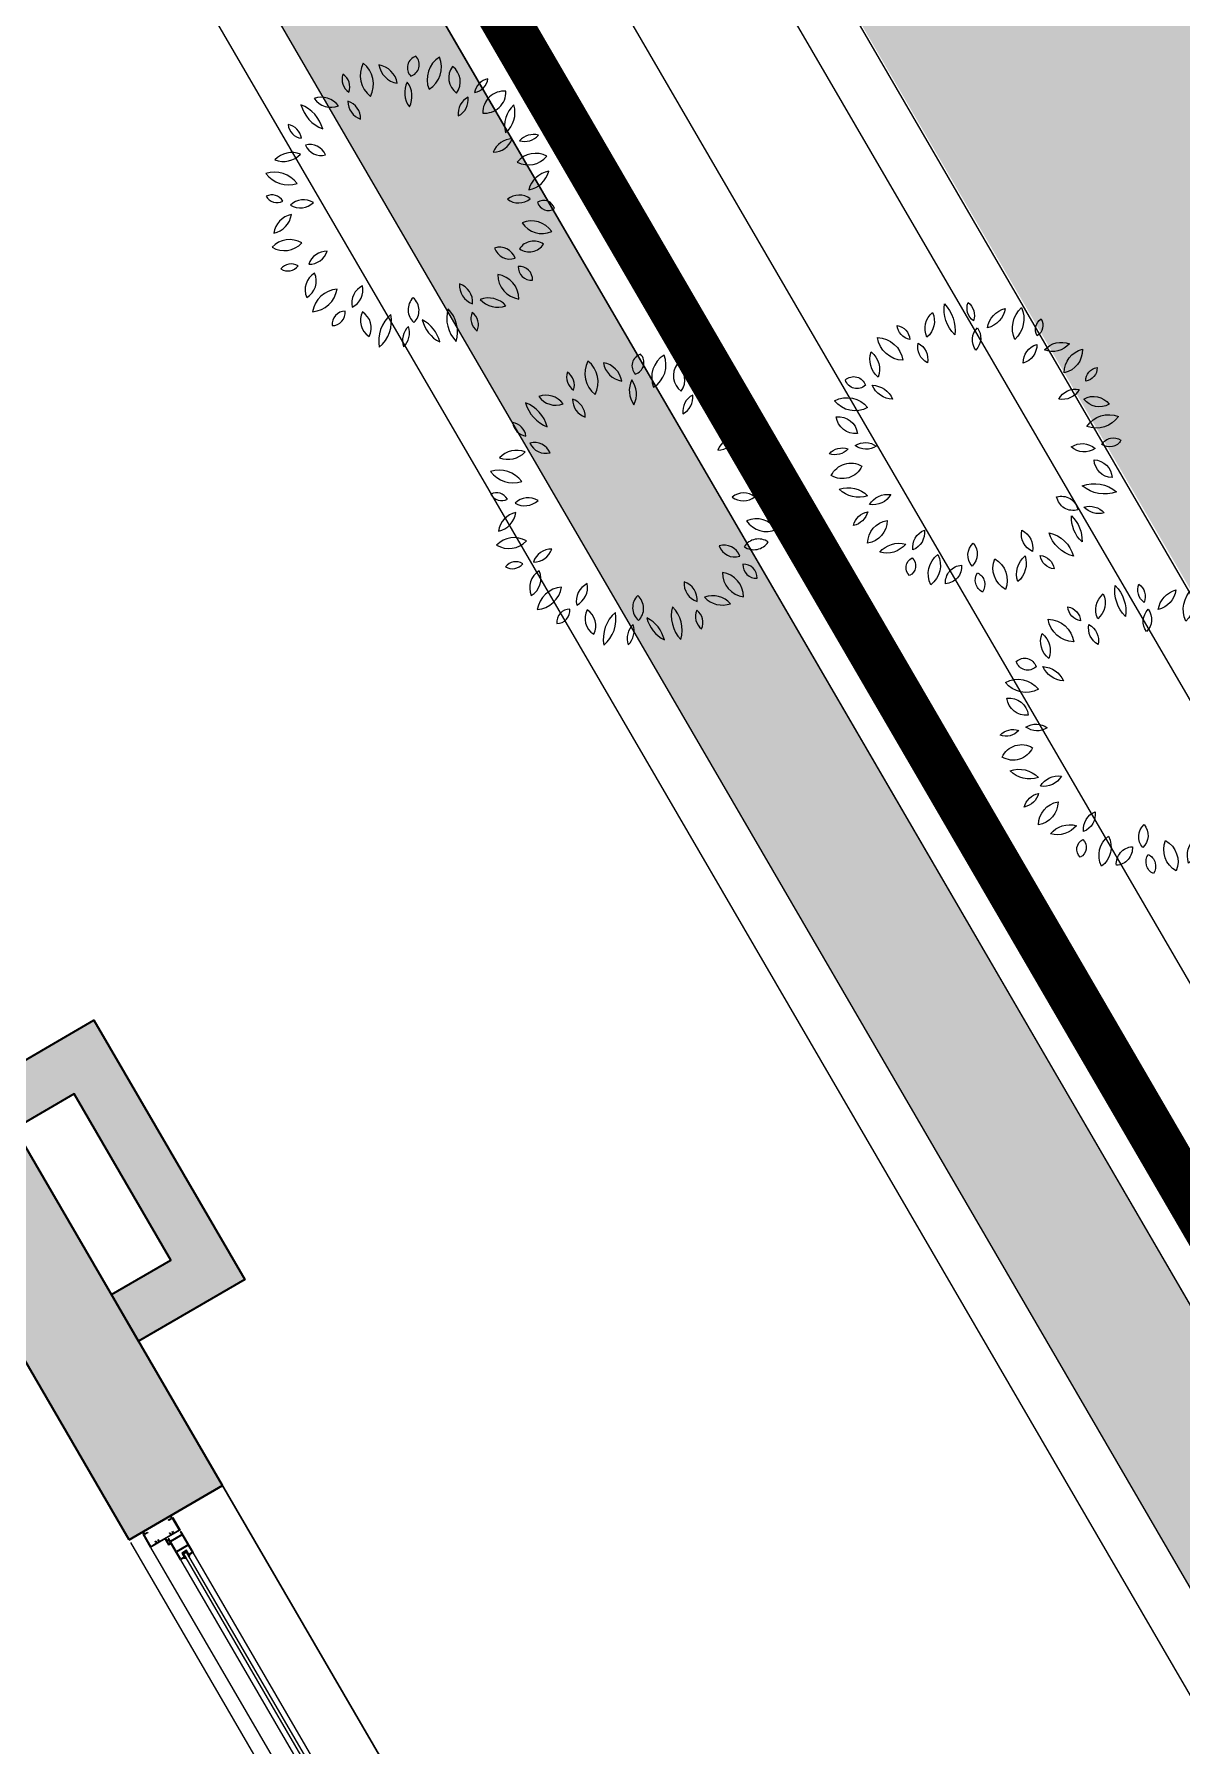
# Model space of a CAD drawing. Header units: millimetres. Extents: x 403824132 to 733479728, y 1974822364 to 2151530530.
# Drawn here: x 568600073 to 568602420, y 2063038023 to 2063041523 of the extents above; entities that cross this region are included whole.
import ezdxf

# ---------------------------------------------------------------- set-up
doc = ezdxf.new("R2010")
doc.units = ezdxf.units.MM
doc.linetypes.add('CENTER', pattern=[3, 1.5, -0.5, 0.5, -0.5])
doc.linetypes.add('HIDDEN', pattern=[0.75, 0.5, -0.25])
for name, color, linetype, lineweight in [('A-DIM', 251, 'Continuous', 15), ('A-HATCH', 251, 'Continuous', 5), ('A-TUONG', 255, 'Continuous', 35), ('E- RANH GIOI', 1, 'CENTER', 13), ('E- THAY', 9, 'Continuous', 20), ('E-Manh', 251, 'Continuous', 13), ('i_Cay', 114, 'Continuous', 13), ('i_Hatch', 250, 'Continuous', 13), ('LD-CUA', 146, 'Continuous', 13), ('LD-THAY', 9, 'Continuous', 13)]:
    doc.layers.add(name, color=color, linetype=linetype, lineweight=lineweight)
doc.layers.add('ChiaLo', color=128, linetype='CENTER')
doc.layers.add('loKBT', color=42, linetype='Continuous')
pattern_1 = [(30.19069832488812, (562224718.282156, 2058042974.117188), (-25.22831697205254, 43.36277968623853), []), (75.19069832488812, (562224718.282156, 2058042974.117188), (-137.1821930863861, 36.2689253675116), [70.94784900699388, -141.8956980139878])]

# ---------------------------------------------------------------- blocks, each defined once
blk = doc.blocks.new('BT-03')
at = {"layer": 'loKBT'}
for points in [[(7518540.001711342, 979879.0011480042), (7506040.001369743, 979879.0011474992), (7506040.001369405, 959879.0005986488), (7518540.001711938, 959879.0005988858)], [(7518540.001711934, 979879.0011468659), (7506040.00136916, 979879.0011462392), (7506040.001370224, 959879.000597926), (7518540.001712873, 959879.0005983444)], [(7506040.001369536, 959879.000597926), (7518540.00171113, 959879.000598402), (7518540.001711112, 979879.0011466424), (7506040.001368578, 979879.0011464042)], [(7537922.700209438, 959879.0005991526), (7538872.013358803, 974888.9710948756), (7534187.610186956, 979879.001148206), (7518540.001712055, 979879.0011473187), (7518540.001712162, 959879.0005992728)]]:
    blk.add_lwpolyline(points, close=True, dxfattribs=at)
blk = doc.blocks.new('mb-cay40')
at = {"color": 0, "linetype": 'ByBlock'}
for centre, radius, start, end in [((-136.2343589076481, 736.8957466763095), 62.92479999999998, 125.4093320002077, 202.7100880001333), ((-230.740058907686, 763.8882466762698), 62.92479999999998, 305.4093320002077, 22.71008800013334), ((16.26654109236551, 684.2603466763248), 136.5301, 133.811686000385, 194.307733999988), ((-210.5471589076042, 749.0423466762695), 136.5301, 313.811686000385, 14.30773399998799), ((-426.9131589077006, 693.7752466762759), 54.12369999999999, 146.8150690002197, 244.0193430003837), ((-495.9196589076018, 674.7454466763011), 54.12369999999999, 326.8150690002197, 64.01934300038363), ((-299.5701589075907, 710.3054466762878), 100.1777, 149.4737229998766, 231.7585850006217), ((-447.8704589076224, 682.5084466762783), 100.1777, 329.4737229998766, 51.75858500062168), ((-230.6878589075932, 779.3904466762833), 98.06469999999999, 192.3059549999538, 259.6848969996826), ((-344.058958907699, 662.0099466762913), 98.06469999999999, 12.30595499995376, 79.68489699968265), ((112.6560410923557, 711.3373466763078), 137.2196, 163.4642290000644, 212.7905639999698), ((-134.2428589076444, 676.0780466762808), 137.2196, 343.4642290000643, 32.79056399996983), ((-147.5025589076395, 637.821246676278), 79.6564, 145.524785000142, 220.8327340004014), ((-273.4387589076068, 630.8271466763035), 79.6564, 325.524785000142, 40.83273400040141), ((48.89724109234521, 562.139746676261), 68.7981, 103.8913859995158, 198.9039470000852), ((-32.70725890767062, 606.6362466762985), 68.7981, 283.8913859995158, 18.90394700008519), ((138.3718410924193, 615.5002466762926), 80.63699999999999, 104.100357000399, 168.4650159999594), ((39.71864109238959, 709.8323466762886), 80.63699999999999, 284.100357000399, 348.4650159999595), ((230.3510410923918, 506.037146676299), 141.3623, 100.3005049996434, 160.4476489999013), ((71.86314109229716, 692.4305466762962), 141.3623, 280.3005049996434, 340.4476489999013), ((-541.5223589077068, 596.8183466762894), 98.14920000000001, 183.3189289998474, 263.1903650005937), ((-651.1445589076611, 493.6793466763265), 98.14920000000001, 3.318928999847402, 83.19036500059372), ((-554.1702589076594, 555.716446676277), 69.85239999999999, 25.45365099951863, 116.6851969996846), ((-522.4680589076888, 648.1498466762605), 69.85239999999999, 205.4536509995186, 296.6851969996846), ((-390.4405589076341, 597.053746676309), 66.85079999999999, 168.8066020001733, 257.6390980002616), ((-470.3303589076386, 544.7297466762902), 66.85079999999999, 348.8066020001733, 77.63909800026163), ((259.9547410923115, 520.9738466762719), 76.85969999999999, 122.5817349996012, 207.1799879998302), ((150.1931410923426, 550.6291466762632), 76.85969999999999, 302.5817349996012, 27.17998799983019), ((-653.7485589076532, 502.9852466762604), 44.2471, 163.4933459999228, 274.4697339999847), ((-692.7238589076442, 471.4445466763245), 44.2471, 343.4933459999227, 94.46973399998471), ((-620.4297589075868, 356.9077466762828), 75.7726, 22.57230600034306, 98.33354300080866), ((-561.4437589076697, 460.9655466763143), 75.7726, 202.5723060003431, 278.3335430008087), ((213.0515410923108, 368.6593466762861), 79.60759999999999, 86.02821900006174, 161.3697619999351), ((143.1294410924311, 473.5071466763002), 79.60759999999999, 266.0282190000617, 341.3697619999351), ((299.7197410923836, 426.0202466763112), 53.529, 59.98145400028278, 155.6675900001146), ((277.7252410923538, 494.4245466762877), 53.529, 239.9814540002828, 335.6675900001146), ((-680.1407589076553, 301.4285466763176), 101.6635, 69.72013800080484, 135.6489100005381), ((-717.600058907643, 467.8581466763062), 101.6635, 249.7201380008048, 315.6489100005381), ((281.8093410923029, 453.3035466762885), 110.2473, 244.7352629998049, 320.5781150000673), ((319.9207410923555, 283.5921466762593), 110.2473, 64.73526299980486, 140.5781150000674), ((-694.8229589076363, 365.1617466763128), 95.9612, 210.9482359996829, 290.5783940005535), ((-743.3930589076772, 225.974346676303), 95.9612, 30.9482359996829, 110.5783940005535), ((359.2284410923021, 242.1056466762602), 79.1061, 90.25287400078554, 173.52208300028), ((280.2783410924312, 330.1357466762784), 79.1061, 270.2528740007856, 353.5220830002799), ((-736.4670589076995, 276.7996466763216), 75.60229999999999, 224.257649999822, 288.5926610007619), ((-766.5091589076037, 152.3813466762949), 75.60229999999999, 44.25764999982202, 108.5926610007619), ((242.9923410922929, 141.0472466762949), 78.02799999999999, 58.87476400066763, 131.2135240002623), ((-659.0736589076696, 39.63904667626048), 110.8102, 100.8761589997203, 165.4479130002026), ((-787.2373589075869, 176.3009466762742), 110.8102, 280.8761589997204, 345.4479130002026), ((-649.4696589076193, 256.585046676264), 83.90719999999999, 240.5094849996896, 309.291989999972), ((-637.6392589076131, 118.6108466762598), 83.90719999999999, 60.50948499968955, 129.291989999972), ((231.9157410923508, 266.539646676305), 78.02799999999999, 238.8747640006676, 311.2135240002623), ((344.0384410923289, 142.0358466763282), 53.57989999999999, 28.1981360000389, 112.1917869993301), ((371.0219410923892, 216.9645466762668), 53.57989999999999, 208.1981360000389, 292.1917869993301), ((349.6776410924213, 166.3968466762817), 97.6447, 209.1951970002367, 286.7189010004093), ((292.527541092335, 25.24994667626743), 97.6447, 29.19519700023669, 106.7189010004093), ((-716.1905589076923, 74.23634667632723), 87.35799999999999, 234.9744629993681, 331.3792250002423), ((-689.6452589076944, -39.14615332373069), 87.35799999999999, 54.97446299936808, 151.3792250002424), ((208.0612410923932, 37.25554667630786), 77.31559999999999, 208.8071649999463, 283.9198800002828), ((158.9131410923146, -75.04515332368464), 77.31559999999999, 28.80716499994626, 103.9198800002828), ((313.8222410924209, -58.64165332372795), 90.3688, 71.37116600059133, 141.7535400000561), ((271.7177410924342, 82.93484667628945), 90.3688, 251.3711660005913, 321.7535400000561), ((-674.8470589076169, -123.2118533237299), 70.02329999999999, 71.8192460004174, 140.0817599994504), ((-706.7037589076499, -11.75075332372944), 70.02329999999999, 251.8192460004175, 320.0817599994504), ((-551.4629589076503, -83.00365332367801), 74.9971, 87.17243399982254, 157.2364690000009), ((-616.9188589076803, 20.92074667628185), 74.9971, 267.1724339998225, 337.2364690000009), ((296.2157410923683, -68.1395533237228), 50.671, 179.2557220000184, 267.628659000778), ((243.4524410924059, -118.1089533236882), 50.671, 359.2557220000184, 87.62865900077804), ((-557.1729589076713, -163.3047533236968), 77.98479999999999, 113.475291999382, 203.4559599999777), ((-659.7790589075885, -122.8160533237024), 77.98479999999999, 293.475291999382, 23.45595999997768), ((274.5892410923552, -86.62635332370701), 116.145, 186.5486859998972, 256.8911319994462), ((132.8601410923875, -212.990753323691), 116.145, 6.548685999897183, 76.89113199944619), ((-604.7676589076873, -147.1679533237184), 106.605, 271.6327640008068, 352.0267889999677), ((-496.1556589076645, -268.5169533236767), 106.605, 91.63276400080674, 172.0267889999677), ((-341.8780589076923, -220.9033533237016), 95.91319999999999, 122.8873139993626, 186.7253339999508), ((-489.2111589075648, -151.593553323728), 95.91319999999999, 302.8873139993626, 6.725333999950768), ((-132.5331589076959, -236.0941533236837), 75.353, 148.7876610002004, 221.5977110001933), ((-253.3297589076974, -247.0719533237279), 75.353, 328.7876610002005, 41.59771100019329), ((69.87894109232002, -150.8368533236935), 70.3103, 173.6499809998805, 254.6514450005405), ((-18.61045890764217, -210.8629533236744), 70.3103, 353.6499809998805, 74.65144500054049), ((161.8329410923761, -136.5778533236808), 96.71849999999999, 218.6962139999035, 286.2415449999098), ((113.3978410923155, -289.9039533237083), 96.71849999999999, 38.69621399990353, 106.2415449999098), ((-472.8800589076418, -293.5357533236747), 49.2563, 76.54190599947391, 193.4774260002929), ((-509.3162589076674, -257.1117533236902), 49.2563, 256.541905999474, 13.4774260002929), ((-314.2852589076501, -280.7871533237339), 91.05040000000001, 159.1169869998805, 230.3606240003511), ((-457.4404589076003, -318.4468533237086), 91.05040000000001, 339.1169869998805, 50.36062400035106), ((-220.1570589075855, -348.4649533237389), 108.6658, 122.1169890002436, 201.7275269999994), ((-378.8747589077102, -296.6562533236793), 108.6658, 302.1169890002436, 21.72752699999944), ((99.92604109243257, -278.0229533236925), 148.0051, 165.2071100000012, 218.3217489999558), ((-159.2895589076797, -332.0080533237124), 148.0051, 345.2071100000012, 38.32174899995582), ((110.3971410924278, -276.4030533237237), 64.3426, 156.7754189998254, 231.2879720002375), ((11.02814109236351, -301.2369533236779), 64.3426, 336.7754189998254, 51.28797200023745), ((-170.4776589077082, -363.9031533237066), 62.5472, 129.7475050000398, 206.070901000292), ((-266.6537589076324, -343.3009533236764), 62.5472, 309.7475050000398, 26.07090100029198), ((-159.7919589076482, -372.2426533237012), 84.6027, 5.31956000003229, 80.41896799967047), ((-61.47215890765074, -280.976453323703), 84.6027, 185.3195600000323, 260.4189679996705)]:
    blk.add_arc(centre, radius, start, end, dxfattribs=at)
blk = doc.blocks.new('kkkk')
h = blk.add_hatch(color=250)
edge = h.paths.add_edge_path()
edge.add_line((333058.7503477686, 105336.6100560361), (333060.2503477686, 105336.6100560361))
edge.add_line((333060.2503477686, 105336.6100560361), (333060.2503477686, 105341.6100560361))
edge.add_line((333060.2503477686, 105341.6100560361), (333061.7503477686, 105341.6100560361))
edge.add_line((333061.7503477686, 105341.6100560361), (333061.7503477686, 105371.6100560361))
edge.add_line((333061.7503477686, 105371.6100560361), (333027.5003477686, 105371.6100560361))
edge.add_line((333027.5003477686, 105371.6100560361), (333027.5003477686, 105386.6100560362))
edge.add_line((333027.5003477686, 105386.6100560362), (333022.1618856793, 105386.6100560362))
edge.add_line((333022.1618856793, 105386.6100560362), (333022.1618856793, 105383.6100560361))
edge.add_line((333022.1618856793, 105383.6100560361), (333023.6618856793, 105383.6100560361))
edge.add_line((333023.6618856793, 105383.6100560361), (333023.6618856793, 105385.1100560361))
edge.add_line((333023.6618856793, 105385.1100560361), (333026.0003477686, 105385.1100560361))
edge.add_line((333026.0003477686, 105385.1100560361), (333026.0003477686, 105378.0508778042))
edge.add_line((333026.0003477686, 105378.0508778042), (333023.6618856793, 105378.0508778042))
edge.add_line((333023.6618856793, 105378.0508778042), (333023.6618856793, 105379.5508778041))
edge.add_line((333023.6618856793, 105379.5508778041), (333022.1618856793, 105379.5508778041))
edge.add_line((333022.1618856793, 105379.5508778041), (333022.1618856793, 105376.5508778041))
edge.add_line((333022.1618856793, 105376.5508778041), (333026.0003477686, 105376.5508778041))
edge.add_line((333026.0003477686, 105376.5508778041), (333026.0003477686, 105371.6100560361))
edge.add_line((333026.0003477686, 105371.6100560361), (332991.7503477686, 105371.6100560361))
edge.add_line((332991.7503477686, 105371.6100560361), (332991.7503477686, 105341.6100560361))
edge.add_line((332991.7503477686, 105341.6100560361), (332993.2503477686, 105341.6100560361))
edge.add_line((332993.2503477686, 105341.6100560361), (332993.2503477686, 105336.6100560361))
edge.add_line((332993.2503477686, 105336.6100560361), (332994.7503477685, 105336.6100560361))
edge.add_line((332994.7503477685, 105336.6100560361), (332994.7503477685, 105341.6100560361))
edge.add_line((332994.7503477685, 105341.6100560361), (333002.2503477686, 105341.6100560361))
edge.add_line((333002.2503477686, 105341.6100560361), (333002.2503477686, 105343.1100560361))
edge.add_line((333002.2503477686, 105343.1100560361), (332993.2503477686, 105343.1100560361))
edge.add_line((332993.2503477686, 105343.1100560361), (332993.2503477686, 105370.1100560361))
edge.add_line((332993.2503477686, 105370.1100560361), (333006.8920954218, 105370.1100560361))
edge.add_arc((333010.0003477685, 105367.6396451521), 3.970410884021193, 141.5226399061715, 209.9999999996041)
edge.add_line((333006.5618710796, 105365.6544397101), (333007.8609091851, 105366.4044397101))
edge.add_arc((333010.0003477685, 105367.6396451522), 2.470410884022959, -390.0000000008324, -150.0000000000441, ccw=False)
edge.add_line((333012.1397863518, 105366.4044397101), (333013.4388244577, 105365.6544397101))
edge.add_arc((333010.0003477685, 105367.6396451521), 3.970410884017615, -29.99999999942238, 38.47736009484422)
edge.add_line((333013.1086001153, 105370.1100560362), (333040.3920954216, 105370.1100560361))
edge.add_arc((333043.5003477685, 105367.6396451521), 3.970410884021193, 141.5226399061715, 209.9999999996041)
edge.add_line((333040.0618710795, 105365.6544397101), (333041.3609091852, 105366.4044397101))
edge.add_arc((333043.5003477685, 105367.6396451522), 2.470410884022959, -390.0000000008324, -150.0000000000441, ccw=False)
edge.add_line((333045.639786352, 105366.4044397101), (333046.9388244575, 105365.6544397101))
edge.add_arc((333043.5003477685, 105367.6396451521), 3.970410884017615, -29.99999999942238, 38.47736009484422)
edge.add_line((333046.6086001155, 105370.1100560362), (333060.2503477686, 105370.1100560361))
edge.add_line((333060.2503477686, 105370.1100560361), (333060.2503477686, 105343.1100560361))
edge.add_line((333060.2503477686, 105343.1100560361), (333051.2503477687, 105343.1100560361))
edge.add_line((333051.2503477687, 105343.1100560361), (333051.2503477687, 105341.6100560361))
edge.add_line((333051.2503477687, 105341.6100560361), (333058.7503477686, 105341.6100560361))
edge.add_line((333058.7503477686, 105341.6100560361), (333058.7503477686, 105336.6100560361))
blk.add_lwpolyline([(333026.0003477686, 105378.0508778042), (333026.0003477686, 105385.1100560361), (333023.6618856793, 105385.1100560361), (333023.6618856793, 105383.6100560361), (333022.1618856793, 105383.6100560361), (333022.1618856793, 105386.6100560362), (333027.5003477686, 105386.6100560362), (333027.5003477686, 105371.6100560361), (333061.7503477686, 105371.6100560361), (333061.7503477686, 105341.6100560361), (333060.2503477686, 105341.6100560361), (333060.2503477686, 105336.6100560361), (333058.7503477686, 105336.6100560361), (333058.7503477686, 105341.6100560361), (333051.2503477687, 105341.6100560361), (333051.2503477687, 105343.1100560361), (333060.2503477686, 105343.1100560361), (333060.2503477686, 105370.1100560361), (333046.6086001155, 105370.1100560362, -0.3080097014273616), (333046.9388244575, 105365.6544397101), (333045.639786352, 105366.4044397101, 1.732050807573783), (333041.3609091852, 105366.4044397101), (333040.0618710795, 105365.6544397101, -0.3080097014276107), (333040.3920954216, 105370.1100560361), (333013.1086001153, 105370.1100560362, -0.3080097014273616), (333013.4388244577, 105365.6544397101), (333012.1397863518, 105366.4044397101, 1.732050807573783), (333007.8609091851, 105366.4044397101), (333006.5618710796, 105365.6544397101, -0.3080097014276107), (333006.8920954218, 105370.1100560361), (332993.2503477686, 105370.1100560361), (332993.2503477686, 105343.1100560361), (333002.2503477686, 105343.1100560361), (333002.2503477686, 105341.6100560361), (332994.7503477685, 105341.6100560361), (332994.7503477685, 105336.6100560361), (332993.2503477686, 105336.6100560361), (332993.2503477686, 105341.6100560361), (332991.7503477686, 105341.6100560361), (332991.7503477686, 105371.6100560361), (333026.0003477686, 105371.6100560361), (333026.0003477686, 105376.5508778041), (333022.1618856793, 105376.5508778041), (333022.1618856793, 105379.5508778041), (333023.6618856793, 105379.5508778041), (333023.6618856793, 105378.0508778042)], format="xyb", close=True)
blk = doc.blocks.new('ccccc')
h = blk.add_hatch(color=250)
h.paths.add_polyline_path([(333034.3144056356, 105325.3407150077), (333084.3144056355, 105325.3407150077), (333084.3144056355, 105326.8407150077), (333077.6940542447, 105326.8407150077), (333077.6940542447, 105353.8407150077), (333084.3144056355, 105353.8407150077), (333084.3144056355, 105355.3407150077), (333034.3144056356, 105355.3407150077), (333034.3144056356, 105346.7373347332), (333035.8144056356, 105346.7373347332), (333035.8144056356, 105353.8407150077), (333052.1347392885, 105353.8407150077), (333052.1347392885, 105326.8407150077), (333035.8144056356, 105326.8407150077), (333035.8144056356, 105333.9440952822), (333034.3144056356, 105333.9440952822)])
h.paths.add_polyline_path([(333053.6347392886, 105326.8407150077), (333053.6347392886, 105353.8407150077), (333076.1940542446, 105353.8407150077), (333076.1940542446, 105326.8407150077)], flags=16)
for p, q in [((333034.3144056356, 105346.7373347332), (333035.8144056356, 105346.7373347332)), ((333052.1347392885, 105353.8407150077), (333052.1347392885, 105326.8407150077)), ((333053.6347392886, 105353.8407150077), (333053.6347392886, 105326.8407150077)), ((333076.1940542446, 105353.8407150077), (333076.1940542446, 105326.8407150077)), ((333077.6940542447, 105353.8407150077), (333077.6940542447, 105326.8407150077)), ((333084.3144056355, 105355.3407150077), (333084.3144056355, 105353.8407150077)), ((333034.3144056356, 105333.9440952822), (333035.8144056356, 105333.9440952822)), ((333084.3144056355, 105326.8407150077), (333084.3144056355, 105325.3407150077))]:
    blk.add_line(p, q)
for points in [[(333084.3144056355, 105355.3407150077), (333034.3144056356, 105355.3407150077), (333034.3144056356, 105346.7373347332)], [(333052.1347392885, 105353.8407150077), (333035.8144056356, 105353.8407150077), (333035.8144056356, 105346.7373347332)], [(333076.1940542446, 105353.8407150077), (333053.6347392886, 105353.8407150077)], [(333084.3144056355, 105353.8407150077), (333077.6940542447, 105353.8407150077)], [(333034.3144056356, 105333.9440952822), (333034.3144056356, 105325.3407150077), (333084.3144056355, 105325.3407150077)], [(333035.8144056356, 105333.9440952822), (333035.8144056356, 105326.8407150077), (333052.1347392885, 105326.8407150077)], [(333053.6347392886, 105326.8407150077), (333076.1940542446, 105326.8407150077)], [(333077.6940542447, 105326.8407150077), (333084.3144056355, 105326.8407150077)]]:
    blk.add_lwpolyline(points)
blk = doc.blocks.new('dasdsd')
at = {"linetype": 'HIDDEN', "ltscale": 0.05}
for p, q in [((-9.569141384446992, -15.90723716295906), (-9.569141384446992, 0)), ((9.569141384446992, 0), (-9.569141384446992, 0)), ((9.569141384446992, -15.90723716294451), (9.569141384446992, 0)), ((-16.34979056974407, -18.90631077674334), (-107.8912883332232, -23.1459015282162)), ((-10.46026030555367, -16.12276114153791), (-15.45867164875381, -18.69078679804806)), ((9.569141384330578, -15.90723716295906), (-9.569141384446992, -15.90723716295906))]:
    blk.add_line(p, q, dxfattribs=at)
for centre, radius, start, end in [((-106.2585171776591, -28.09938181765028), 5.215640768237306, 108.2433054779571, 251.7566945220429), ((-40.96028682653559, 286.6360905124457), 326.6202464477597, 258.1751875100508, 278.8996242376831), ((-16.34979056974407, -16.9563107767899), 1.95, 270, 297.1926651147454), ((-9.569141384446992, -17.85723716302891), 1.95, 90, 117.1926651147453), ((9.569141384446992, -25.97958644191385), 10.07234927896024, 270, 90)]:
    blk.add_arc(centre, radius, start, end, dxfattribs=at)
blk = doc.blocks.new('fffsf')
h = blk.add_hatch(color=250)
h.paths.add_polyline_path([(333183.8310297608, 105395.8081060237), (333133.8310297608, 105395.8081060237), (333133.8310297608, 105394.3081060237), (333140.4513811519, 105394.3081060237), (333140.4513811519, 105367.3081060237), (333133.8310297608, 105367.3081060237), (333133.8310297608, 105364.3081060237), (333118.8310297608, 105364.3081060237), (333118.8310297608, 105361.3081060237), (333135.3310297608, 105361.3081060237), (333135.3310297608, 105365.8081060237), (333183.8310297608, 105365.8081060237), (333183.8310297608, 105374.4114862982), (333182.3310297608, 105374.4114862982), (333182.3310297608, 105367.3081060237), (333166.0106961079, 105367.3081060237), (333166.0106961079, 105394.3081060237), (333182.3310297608, 105394.3081060237), (333182.3310297608, 105387.2047257492), (333183.8310297608, 105387.2047257492)])
h.paths.add_polyline_path([(333164.5106961079, 105394.3081060237), (333164.5106961079, 105367.3081060237), (333141.9513811518, 105367.3081060237), (333141.9513811518, 105394.3081060237)], flags=16)
for p, q in [((333133.8310297608, 105395.8081060237), (333133.8310297608, 105394.3081060237)), ((333140.4513811519, 105394.3081060237), (333140.4513811519, 105367.3081060237)), ((333141.9513811518, 105394.3081060237), (333141.9513811518, 105367.3081060237)), ((333164.5106961079, 105394.3081060237), (333164.5106961079, 105367.3081060237)), ((333166.0106961079, 105394.3081060237), (333166.0106961079, 105367.3081060237)), ((333183.8310297608, 105387.2047257492), (333182.3310297608, 105387.2047257492)), ((333183.8310297608, 105374.4114862982), (333182.3310297608, 105374.4114862982))]:
    blk.add_line(p, q)
for points in [[(333183.8310297608, 105374.4114862982), (333183.8310297608, 105365.8081060237), (333135.3310297608, 105365.8081060237), (333135.3310297608, 105361.3081060237), (333118.8310297608, 105361.3081060237)], [(333133.8310297608, 105395.8081060237), (333183.8310297608, 105395.8081060237), (333183.8310297608, 105387.2047257492)], [(333133.8310297608, 105394.3081060237), (333140.4513811519, 105394.3081060237)], [(333141.9513811518, 105394.3081060237), (333164.5106961079, 105394.3081060237)], [(333166.0106961079, 105394.3081060237), (333182.3310297608, 105394.3081060237), (333182.3310297608, 105387.2047257492)], [(333182.3310297608, 105374.4114862982), (333182.3310297608, 105367.3081060237), (333166.0106961079, 105367.3081060237)], [(333133.8310297608, 105367.3081060237), (333133.8310297608, 105364.3081060237), (333118.8310297608, 105364.3081060237), (333118.8310297608, 105361.3081060237)], [(333140.4513811519, 105367.3081060237), (333133.8310297608, 105367.3081060237)], [(333164.5106961079, 105367.3081060237), (333141.9513811518, 105367.3081060237)]]:
    blk.add_lwpolyline(points)
blk = doc.blocks.new('*U225')
for points in [[(88.41580056528618, 82.17994154020562), (88.41580056524253, 80.6033802745078), (77.17966634732147, 80.60338027449323), (77.17966634729966, 69.39661972550675), (88.41580056521342, 69.39661972551403), (88.41580056528618, 67.82005845976528, 0.2403906807314063), (91.14311726333106, 71.99999999998546), (80.17966634737968, 71.99999999998546), (80.17966634732147, 77.99999999998543), (91.14311726327287, 77.99999999998543, 0.2403906807301442)], [(847.0841994440268, 82.17994154014741), (847.0841994440991, 80.6033802744132), (858.3203336620062, 80.60338027440594), (858.3203336619914, 69.39661972541944), (847.0841994440705, 69.39661972542672), (847.0841994440268, 67.82005845970707, -0.2403906807314063), (844.3568827460325, 71.99999999992724), (855.3203336619767, 71.99999999992724), (855.3203336619331, 77.99999999993452), (844.356882745982, 77.99999999994179, -0.2403906807301442)], [(952.915800574068, 82.17994153920152), (952.9158005741043, 80.60338027349644), (941.6796663561908, 80.60338027346006), (941.6796663562487, 69.39661972447357), (952.9158005741627, 69.39661972450267), (952.9158005740973, 67.82005845875392, 0.2403906807314063), (955.6431172720767, 71.99999999901047), (944.6796663561252, 71.99999999896681), (944.6796663561689, 77.99999999895226), (955.6431172721201, 77.99999999898864, 0.2403906807301442)]]:
    blk.add_hatch(color=250).paths.add_polyline_path(points)
for p, q in [((897.5000000091527, 89.99999999997091), (44.50000000021828, 90.00000000004366)), ((897.5000000091381, 89.99999999991269), (88.00000000023283, 89.99999999998545)), ((902.5000000090438, 89.9999999988213), (1711.999999999867, 89.99999999983993)), ((88.00000000024738, 59.99999999998546), (897.5000000091527, 59.99999999989814)), ((1711.999999999941, 59.99999999983993), (902.5000000091237, 59.99999999880675)), ((35.00000000011642, 20), (1764.999999999984, 20))]:
    blk.add_line(p, q)
for points in [[(88.41580056528618, 82.17994154020562), (88.41580056524253, 80.6033802745078), (77.17966634732147, 80.60338027449323), (77.17966634729966, 69.39661972550675), (88.41580056521342, 69.39661972551403), (88.41580056528618, 67.82005845976528, 0.2403906807314063), (91.14311726333106, 71.99999999998546), (80.17966634737968, 71.99999999998546), (80.17966634732147, 77.99999999998543), (91.14311726327287, 77.99999999998543, 0.2403906807301443)], [(847.0841994440268, 82.17994154014741), (847.0841994440991, 80.6033802744132), (858.3203336620062, 80.60338027440594), (858.3203336619914, 69.39661972541944), (847.0841994440705, 69.39661972542672), (847.0841994440268, 67.82005845970707, -0.2403906807314063), (844.3568827460325, 71.99999999992724), (855.3203336619767, 71.99999999992724), (855.3203336619331, 77.99999999993452), (844.356882745982, 77.99999999994179, -0.2403906807301443)], [(952.915800574068, 82.17994153920152), (952.9158005741043, 80.60338027349644), (941.6796663561908, 80.60338027346006), (941.6796663562487, 69.39661972447357), (952.9158005741627, 69.39661972450267), (952.9158005740973, 67.82005845875392, 0.2403906807314063), (955.6431172720767, 71.99999999901047), (944.6796663561252, 71.99999999896681), (944.6796663561689, 77.99999999895226), (955.6431172721201, 77.99999999898864, 0.2403906807301443)]]:
    blk.add_lwpolyline(points, format="xyb", close=True)
for points in [[(855.3203336619767, 71.99999999992724), (80.17966634737968, 71.99999999998546), (80.17966634732147, 77.99999999998543), (855.3203336619331, 77.99999999993452)], [(944.679666356256, 71.99999999894499), (1719.820333652779, 71.9999999998545), (1719.820333652692, 77.99999999986177), (944.6796663561689, 77.99999999895226)]]:
    blk.add_lwpolyline(points, close=True)
at = {"rotation": 270}
blk.add_blockref('kkkk', (-105336.6100560361, 333081.7503477685), dxfattribs=at)
at = {"xscale": -1}
for name, p, rotation in [('ccccc', (333122.3144056175, -105265.3407150657), 359.9999999999902), ('fffsf', (-332231.3310300474, 105455.8081050878), 180.0000000001608), ('kkkk', (107136.6100560361, 333081.7503477685), 90)]:
    blk.add_blockref(name, p, dxfattribs=dict(at, rotation=rotation))
for p in [(-332186.8144056449, -105265.3407149498), (-331322.3144053402, -105265.3407159424)]:
    blk.add_blockref('ccccc', p)
at = {"xscale": -0.8000000000000002, "yscale": 0.8, "zscale": 0.8}
blk.add_blockref('dasdsd', (927.500000009138, 59.99999999895225), dxfattribs=at)
blk = doc.blocks.new('TANG 1 BT1')
at = {"layer": 'A-HATCH'}
h = blk.add_hatch(color=256, dxfattribs=at)
h.dxf.hatch_style = 1
h.paths.add_polyline_path([(7158834.392582895, 839216.910365944), (7158834.40338719, 837891.891499825), (7159054.403387193, 837891.891499825), (7159054.392582897, 839436.910365944), (7153914.367428423, 839436.910365939), (7153914.367428423, 839216.910365939)])
h.paths.add_polyline_path([(7150554.367428423, 839436.910365939), (7150554.310653077, 838368.6554270984), (7150774.310653077, 838368.6554270984), (7150774.367428423, 839216.910365939), (7151514.367428423, 839216.910365939), (7151514.367428423, 839436.910365939)])
h.paths.add_polyline_path([(7150774.304578072, 836568.6554270984), (7150554.304578072, 836568.6554270984), (7150554.355278415, 835616.8624750825), (7151104.293490312, 835616.869053744), (7151104.293494187, 835319.4682315772), (7151324.293331157, 835319.4682315772), (7151324.293316933, 835616.869053744), (7152824.293494837, 835616.869053744), (7152824.293494837, 833426.8795984447), (7152714.293491956, 833426.8795926793), (7152714.29349484, 833316.8795926797), (7152934.293494836, 833316.8796042103), (7152934.293494836, 835726.8688687666), (7150774.353935611, 835726.8618762125)])
h.paths.add_polyline_path([(7151324.293373614, 834519.4677197175), (7151104.293494189, 834519.4677197175), (7151104.30564033, 832826.9133516661), (7151324.305640263, 832826.9160794099), (7151324.293490244, 833316.8822506294), (7151914.29349484, 833316.8795745915), (7151914.293491955, 833426.8795507496), (7151324.293433158, 833426.8795098679)])
h.paths.add_polyline_path([(7158834.380432876, 835616.8724301188), (7158834.380432876, 834616.8724302229), (7159054.38132507, 834616.8724302229), (7159054.380433111, 835946.8749298701), (7159054.399422782, 837091.8914998248), (7158834.40338719, 837091.8914998248), (7158834.395779532, 836041.8726337034), (7158234.393846916, 836041.8726337034), (7158234.394310373, 835726.8726337056), (7156074.371186494, 835726.8726337051), (7156074.371186494, 835616.8645500309)])
h.paths.add_polyline_path([(7158834.396642498, 835726.8749299373), (7158289.394310373, 835726.8726337056), (7158289.393846915, 835986.8726337039), (7158834.39593021, 835986.8726337039)], flags=16)
h.paths.add_polyline_path([(7158434.392582023, 831596.9007170699), (7158434.392582023, 831391.9098570823), (7158834.392582373, 831391.9061736367), (7158834.392582374, 827616.9110400443), (7158354.335837015, 827616.9110402875), (7158354.335837015, 827396.9110403915), (7159054.392582373, 827396.9110403561), (7159054.392582213, 832816.9110333439), (7158834.392582212, 832816.9110333439), (7158834.392582895, 831816.9061741434), (7156074.381032348, 831816.9294868225), (7156074.381032348, 831596.9294868223)])
h.paths.add_polyline_path([(7158834.392582373, 831596.9061740552), (7158834.392582373, 831446.9061736375), (7158489.392582023, 831446.9097838658), (7158489.392582023, 831596.909784292)], flags=16)
h.paths.add_polyline_path([(7152934.305644855, 831706.9131666891), (7152934.305644858, 831816.913351666), (7151324.305640331, 831816.913351666), (7151324.305640331, 831926.9133516661), (7151104.305640332, 831926.9133516661), (7151104.30564033, 831816.913351666), (7150554.366400784, 831816.9061741251), (7150554.36935917, 830866.8950438554), (7150774.369359169, 830866.8950438554), (7150774.367133453, 831706.9061741378)])
h.paths.add_polyline_path([(7150554.364441079, 828526.9061794691), (7150774.364441081, 828526.9061794691), (7150774.37017006, 830066.8945319966), (7150554.36935917, 830066.8945319966)])
h.paths.add_polyline_path([(7151704.376166527, 827396.9116709569), (7152404.194557026, 827396.9108264266), (7152404.194557026, 827616.910806874), (7150774.367428362, 827616.9154225319), (7150774.368593731, 827726.9061794695), (7150554.36922083, 827726.9061794695), (7150554.367428423, 827616.911099137), (7150554.367428423, 827396.9110402466), (7151404.376166542, 827396.9109419949), (7151404.37616653, 827396.9116709569)])
h.paths.add_polyline_path([(7154604.55816387, 827616.9087649575), (7154604.55816387, 827396.9087649565), (7155304.376166525, 827396.9091954805), (7155304.37616657, 827396.9136104577), (7155604.376166571, 827396.9136104577), (7156654.368521227, 827396.9136259514), (7156654.368925721, 827616.9163596034)])
h.paths.add_polyline_path([(7150304.255845018, 831816.9000444374), (7150304.255845416, 831196.8999719521), (7150554.329719897, 831196.8999719521), (7150554.329719897, 831306.9003201132), (7150414.255845343, 831306.8999719522), (7150414.255845088, 831706.9000444378), (7150554.329236252, 831706.9003925972), (7150554.329783076, 831816.9000444374)])
h.paths.add_polyline_path([(7150304.255844964, 836228.4791837248), (7150304.255844964, 835616.9026857319), (7150554.318615942, 835616.9026857319), (7150554.318615942, 835726.902332314), (7150414.255844965, 835726.902685732), (7150414.255844965, 836118.4791837247), (7150554.366168484, 836118.4788301869), (7150554.366168484, 836228.4791837248)])
at = {"layer": 'A-TUONG'}
for p, q in [((7150554.363232452, 836568.6554270984), (7150554.355278415, 835616.8624750825)), ((7150774.36323246, 836568.6554270984), (7150554.363232457, 836568.6554270984)), ((7150774.363232455, 836568.6554270984), (7150774.353935611, 835726.8618762125))]:
    blk.add_line(p, q, dxfattribs=at)
for points in [[(7150554.363232452, 836568.6554270984), (7150774.375382476, 836568.6554270984)], [(7150554.318615942, 836118.478830307), (7150414.255844965, 836118.4791837247), (7150414.255844965, 835726.902685732), (7150554.318615942, 835726.902332314), (7150554.318615942, 835616.9026857319), (7150304.255844964, 835616.9026857319), (7150304.255844964, 836228.4791837248), (7150554.366168484, 836228.4791837248), (7150554.366168484, 836118.4788301869)]]:
    blk.add_lwpolyline(points, dxfattribs=at)
at = {"layer": 'E- THAY'}
for p, q in [((7150554.375382474, 838368.6554270984), (7150554.363232452, 836568.6554270984)), ((7150774.375382476, 838368.6554270984), (7150774.375382476, 836575.1554270982))]:
    blk.add_line(p, q, dxfattribs=at)
at = {"layer": 'LD-CUA', "rotation": 90}
blk.add_blockref('*U225', (7150764.74171049, 836568.6554270984), dxfattribs=at)
blk = doc.blocks.new('SAN VUON BT A-BT1')
at = {"layer": 'i_Hatch', "true_color": 0x46cb3a, "transparency": 33554687}
h = blk.add_hatch(dxfattribs=at)
h.set_pattern_fill('CROSS', color=95, scale=300, double=1)
h.set_pattern_definition([(0, (2832.471804052591, -202892.1308809184), (75, 75), [37.5, -112.5]), (90, (2851.221804052591, -202910.8808809183), (-74.99999999999999, 75), [37.5, -112.5])])
h.paths.add_polyline_path([(7163776.864386948, 841296.910365944), (7151496.864386948, 841296.910365944), (7151496.864386948, 841006.910365944), (7163486.864386948, 841006.910365944), (7163486.864386948, 821856.910365944), (7163776.864386948, 821856.910365944)])
h.paths.add_polyline_path([(7158157.283433403, 822152.3777757367), (7151786.864386949, 822152.3777756564), (7151786.864386949, 839436.8804223271), (7151496.864386948, 839436.8686022377), (7151496.864386948, 821856.910365944), (7151496.864386948, 821516.9103659827), (7158157.283433396, 821516.9103659128)])
at = {"layer": 'A-DIM'}
blk.add_lwpolyline([(7153386.839232473, 839436.910365954), (7161886.864386961, 839436.910365954), (7161886.867803755, 827396.9076230949), (7158436.843284068, 827396.9076230949), (7158437.843284068, 826196.9117103936), (7158587.827192917, 826196.9117103905), (7158587.826766529, 825596.9117256084), (7154087.89269033, 825596.9116169981), (7154086.885921222, 826196.9116017835), (7154236.869063198, 826196.9142380693), (7154236.847970688, 827396.9056837393), (7153386.841835705, 827396.8968067701), (7153386.87349923, 831196.9040174037), (7153136.765294814, 831196.8999719521), (7153136.765294403, 831816.906174073), (7153336.771440356, 831816.8835145556), (7153336.759290338, 835616.8861559428), (7153136.765294363, 835616.9088154332), (7153136.765294363, 836228.5087830342), (7153386.875086147, 836228.5116552404), (7153386.875086147, 839436.910365954)], dxfattribs=at)
at = {"layer": 'E- RANH GIOI', "ltscale": 0.1, "const_width": 100}
blk.add_lwpolyline([(7151386.86438695, 821436.910365944), (7163886.864386948, 821436.910365944), (7163886.864386948, 841436.910365944), (7151386.86438695, 841436.910365944)], close=True, dxfattribs=at)
at = {"layer": 'E- THAY'}
blk.add_lwpolyline([(7154237.85851061, 826196.9094472459), (7154237.858523319, 827396.9079840193), (7153386.838113964, 827396.8968067212), (7153386.839417342, 831196.9040176873), (7153136.765294814, 831196.906101428), (7153136.765294418, 831816.906174073), (7153336.765365347, 831816.9077942767), (7153336.765365347, 831816.9077942767), (7153336.765365347, 835616.8618762216), (7153136.765294363, 835616.8853458249), (7153136.765294363, 836228.5087830342), (7153386.87508644, 836228.4860138987), (7153386.838700801, 839396.923216746)], dxfattribs=at)
at = {"layer": 'E-Manh'}
for p, q in [((7151496.864386948, 841326.910365944), (7151496.864386948, 821886.910365944)), ((7151786.851731919, 839436.8745122823), (7151786.864386949, 822182.377775656)), ((7151896.851727768, 839436.8745122823), (7151896.864386949, 822292.3777757328))]:
    blk.add_line(p, q, dxfattribs=at)
for points in [[(7151496.864386948, 841326.910365944), (7151496.864386948, 821546.9103659827), (7158267.258378486, 821546.9103659117)], [(7163376.864386948, 840926.910365944), (7163376.852236928, 835656.827295598), (7161886.852458509, 835656.8262963376), (7161886.864608527, 839436.9225160485), (7153386.862185027, 839436.9234627077), (7153386.851872215, 836228.4860160946)]]:
    blk.add_lwpolyline(points, dxfattribs=at)
at = {"layer": 'i_Cay', "xscale": 0.5, "yscale": 0.5, "zscale": 0.5}
for p in [(7151751.317416406, 835156.7268692127), (7151841.709999298, 834401.7268692127)]:
    blk.add_blockref('mb-cay40', p, dxfattribs=at)
blk = doc.blocks.new('MBT1 BT1')
at = {"layer": 'E- RANH GIOI', "ltscale": 0.1, "const_width": 100}
blk.add_lwpolyline([(7075416.34573628, 1014867.457355331), (7087916.345736279, 1014867.457355331), (7087916.345736279, 1034867.457355331), (7075416.34573628, 1034867.457355331)], close=True, dxfattribs=at)
at = {"layer": 'E- THAY'}
blk.add_blockref('SAN VUON BT A-BT1', (-75970.5186506696, 193430.5469893871), dxfattribs=at)
blk.add_blockref('TANG 1 BT1', (-73138.04684661701, 193430.5469893871), dxfattribs=at)

msp = doc.modelspace()

# ---------------------------------------------------------------- hatches: boundary and pattern name
at = {"layer": 'i_Hatch', "transparency": 33554687}
h = msp.add_hatch(dxfattribs=at)
h.set_pattern_fill('DOLMIT', color=256, scale=200.6708205737791, angle=30.19069832488812, double=1)
h.set_pattern_definition(pattern_1)
h.paths.add_polyline_path([(568604785.7445755, 2063036356.646881), (568598341.9100704, 2063047420.630707), (568599364.4475632, 2063048016.172409), (568600786.5546646, 2063045574.431908), (568600786.5545692, 2063045574.431908), (568602704.4135723, 2063042281.491898), (568605212.7404613, 2063037974.725777), (568611356.6305771, 2063041553.022163), (568611952.1720886, 2063040530.484665)])

# ---------------------------------------------------------------- linework, layer by layer
at = {"layer": 'ChiaLo', "ltscale": 5, "elevation": 0.2756072640632745}
msp.add_lwpolyline([(568614740.7983774, 2063017997.177803), (568594558.1447997, 2063052687.401552)], dxfattribs=at)
at = {"layer": 'E- RANH GIOI', "ltscale": 0.05, "const_width": 100.3354102868896, "elevation": -0.06659266387089519}
msp.add_lwpolyline([(568604649.1506615, 2063035342.070572), (568621544.0329628, 2063045171.455467), (568614709.1687508, 2063058618.719902), (568608128.8309479, 2063060582.748207), (568594557.8239746, 2063052687.182594)], close=True, dxfattribs=at)
at = {"layer": 'LD-THAY'}
for p, q in [((568604834.1222572, 2063036041.699852, -0.06660205886460913), (568595257.4531784, 2063052502.211075, -0.06659303033021298)), ((568604874.0181217, 2063036192.600266, -0.06660203325377055), (568595408.3535881, 2063052462.315132, -0.06659310937045804))]:
    msp.add_line(p, q, dxfattribs=at)
for points, elevation in [([(568621544.0329628, 2063045171.455467), (568604649.1506615, 2063035342.070572), (568594557.8239746, 2063052687.182594), (568608128.8309479, 2063060582.748207), (568614709.1687508, 2063058618.719902), (568621544.0329628, 2063045171.455467)], -0.06660690874499121), ([(568613376.710413, 2063058792.736839), (568614536.7225266, 2063058446.509247), (568621273.7987156, 2063045269.612724), (568604728.9423904, 2063035643.871849), (568594859.6248894, 2063052607.390862), (568596333.9593639, 2063053465.153748)], -0.06659323481498992)]:
    msp.add_lwpolyline(points, dxfattribs=dict(at, elevation=elevation))
at = {"layer": 'loKBT', "elevation": 0.2756072640632745}
for points in [[(568621459.2248214, 2063045122.146638), (568614708.9962775, 2063058618.618603), (568608128.6204064, 2063060582.657865), (568594558.1447996, 2063052687.401552), (568604649.4715889, 2063035342.289677)], [(568594558.1447995, 2063052687.401552), (568583717.4498781, 2063046380.322309), (568593808.7766674, 2063029035.210434), (568604649.471589, 2063035342.289677)]]:
    msp.add_lwpolyline(points, close=True, dxfattribs=at)

# ---------------------------------------------------------------- block references
at = {"layer": 'i_Cay', "xscale": -0.5016770514344477, "yscale": 0.5016770514344477, "zscale": 0.5016770514344477, "rotation": 210.1906983248881}
for p in [(568602035.2713013, 2063040814.933929, -0.06659943100367983), (568602384.5373268, 2063040239.231956, -0.06659975318644361)]:
    msp.add_blockref('mb-cay40', p, dxfattribs=at)
at = {"layer": 'loKBT', "xscale": 1.003354102868896, "yscale": 1.003354102868896, "zscale": 1.003354102868896, "rotation": 30.1906983248881}
msp.add_blockref('BT-03', (562568476.4042702, 2058409279.751305, -0.06523281977746788), dxfattribs=at)

# ---------------------------------------------------------------- next in the draw order: block references
at = {"layer": 'LD-THAY', "xscale": 1.003354102868896, "yscale": 1.003354102868896, "zscale": 1.003354102868896, "rotation": 210.1906985033857}
msp.add_blockref('MBT1 BT1', (574218684.5676575, 2067502853.84478, -0.06854997512781369), dxfattribs=at)

# ---------------------------------------------------------------- next in the draw order: hatches: boundary and pattern name
at = {"layer": 'i_Hatch', "transparency": 33554687}
h = msp.add_hatch(dxfattribs=at)
h.set_pattern_fill('DOLMIT', color=256, scale=200.6708205737791, angle=30.19069832488812, double=1)
h.set_pattern_definition(pattern_1)
h.paths.add_polyline_path([(568604785.7445755, 2063036356.646881), (568598341.9100704, 2063047420.630707), (568599364.4475632, 2063048016.172409), (568600786.5546646, 2063045574.431908), (568600786.5545692, 2063045574.431908), (568602704.4135723, 2063042281.491898), (568605212.7404613, 2063037974.725777), (568611356.6305771, 2063041553.022163), (568611952.1720886, 2063040530.484665)])

# ---------------------------------------------------------------- next in the draw order: linework, layer by layer
at = {"layer": 'E- RANH GIOI', "ltscale": 0.05, "const_width": 100.3354102868896, "elevation": -0.06659266387089519}
msp.add_lwpolyline([(568604649.1506615, 2063035342.070572), (568621544.0329628, 2063045171.455467), (568614709.1687508, 2063058618.719902), (568608128.8309479, 2063060582.748207), (568594557.8239746, 2063052687.182594)], close=True, dxfattribs=at)
at = {"layer": 'LD-THAY'}
for p, q in [((568604834.1222572, 2063036041.699852, -0.06660205886460913), (568595257.4531784, 2063052502.211075, -0.06659303033021298)), ((568604874.0181217, 2063036192.600266, -0.06660203325377055), (568595408.3535881, 2063052462.315132, -0.06659310937045804))]:
    msp.add_line(p, q, dxfattribs=at)
for points, elevation in [([(568621544.0329628, 2063045171.455467), (568604649.1506615, 2063035342.070572), (568594557.8239746, 2063052687.182594), (568608128.8309479, 2063060582.748207), (568614709.1687508, 2063058618.719902), (568621544.0329628, 2063045171.455467)], -0.06660690874499121), ([(568613376.710413, 2063058792.736839), (568614536.7225266, 2063058446.509247), (568621273.7987156, 2063045269.612724), (568604728.9423904, 2063035643.871849), (568594859.6248894, 2063052607.390862), (568596333.9593639, 2063053465.153748)], -0.06659323481498992)]:
    msp.add_lwpolyline(points, dxfattribs=dict(at, elevation=elevation))

# ---------------------------------------------------------------- next in the draw order: block references
at = {"layer": 'i_Cay', "xscale": -0.5016770514344477, "yscale": 0.5016770514344477, "zscale": 0.5016770514344477, "rotation": 210.1906983248881}
for p in [(568602035.2713013, 2063040814.933929, -0.06659943100367983), (568602384.5373268, 2063040239.231956, -0.06659975318644361)]:
    msp.add_blockref('mb-cay40', p, dxfattribs=at)
at = {"layer": 'loKBT', "xscale": 1.003354102868896, "yscale": 1.003354102868896, "zscale": 1.003354102868896, "rotation": 30.1906983248881}
msp.add_blockref('BT-03', (562568476.4042702, 2058409279.751305, -0.06523281977746788), dxfattribs=at)

# ---------------------------------------------------------------- next in the draw order: block references
at = {"layer": 'LD-THAY', "xscale": 1.003354102868896, "yscale": 1.003354102868896, "zscale": 1.003354102868896, "rotation": 210.1906985033857}
msp.add_blockref('MBT1 BT1', (574218684.5676575, 2067502853.84478, -0.06854997512781369), dxfattribs=at)

doc.saveas('drawing.dxf')
